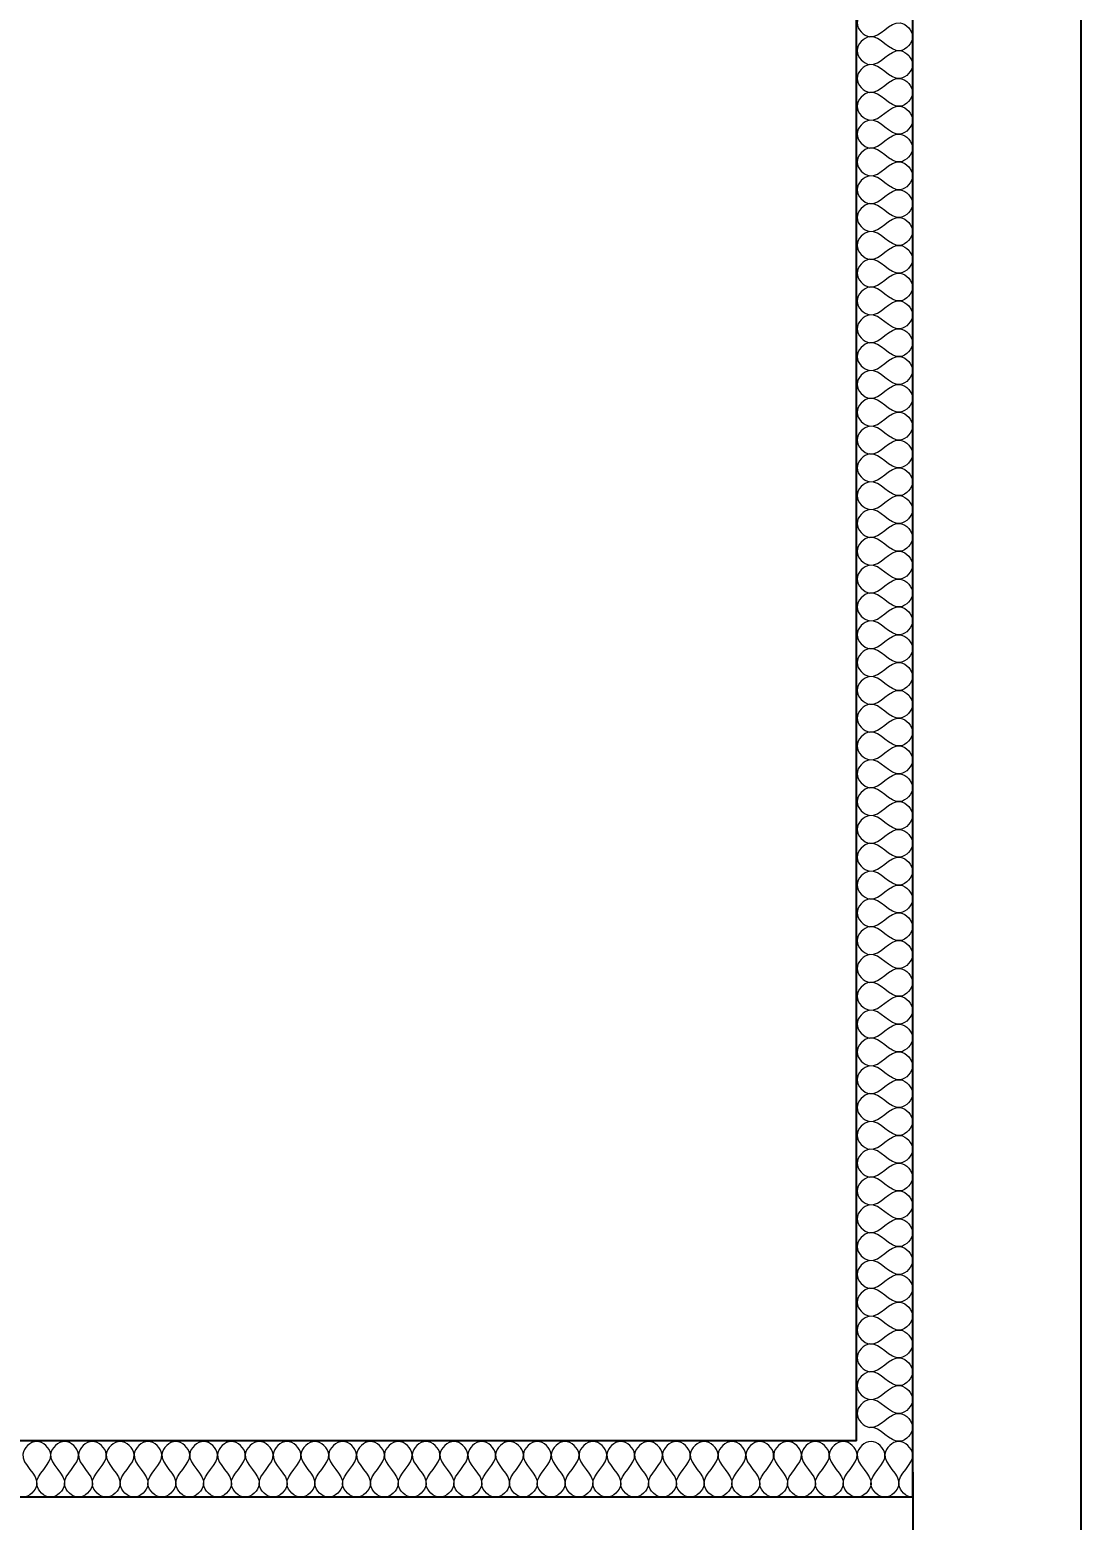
# Model space of a CAD drawing. Header units: metres. Extents: x 125 to 1179, y 511 to 749.
# Drawn here: x 714.66 to 735.69, y 530.74 to 560.55 of the extents above; entities that cross this region are included whole.
import ezdxf

# ---------------------------------------------------------------- set-up
doc = ezdxf.new("R2010")
doc.units = ezdxf.units.M
doc.layers.add('Text18', color=8, linetype='Continuous', lineweight=18)
doc.styles.get("Standard").update_dxf_attribs({"font": 'arial.ttf'})
doc.dimstyles.new('ISO-25', dxfattribs={"dimtxt": 2.5, "dimasz": 2.5, "dimexe": 1.25, "dimexo": 0.625, "dimtad": 1, "dimtxsty": 'Standard', "dimcen": 2.5, "dimadec": 0, "dimazin": 0, "dimtfac": 1, "dimtmove": 0, "dimatfit": 3, "dimfxl": 1, "dimarcsym": 0})

# ---------------------------------------------------------------- blocks, each defined once
blk = doc.blocks.new('*D8')
at = {"color": 0, "lineweight": -2, "transparency": 16777216}
for p, q in [((732.321, 531.699), (732.321, 514.439)), ((531.759, 530.575), (531.759, 514.439)), ((729.821, 515.689), (534.259, 515.689))]:
    blk.add_line(p, q, dxfattribs=at)
at = {"color": 0, "transparency": 16777216}
for points in [[(534.259, 516.105), (534.259, 515.272), (531.759, 515.689)], [(729.821, 516.105), (729.821, 515.272), (732.321, 515.689)]]:
    blk.add_solid(points, dxfattribs=at)
at = {"layer": 'Defpoints', "color": 0, "transparency": 16777216}
for p in [(732.321, 532.324), (531.759, 531.2), (531.759, 515.689)]:
    blk.add_point(p, dxfattribs=at)
at = {"color": 0, "transparency": 16777216, "insert": (632.04, 519.314), "char_height": 2.5, "attachment_point": 5}
blk.add_mtext('{\\fISOCPEUR|b0|i0|c0|p34;\\H2x;20,05m}', dxfattribs=at)

msp = doc.modelspace()

# ---------------------------------------------------------------- linework, layer by layer
for p, q in [((735.692, 527.829), (735.692, 699.329)), ((732.321, 531.2), (732.321, 696.369)), ((731.197, 532.324), (731.197, 604.796)), ((731.197, 532.324), (532.321, 532.324)), ((732.321, 531.2), (510.855, 531.2))]:
    msp.add_line(p, q)
at = {"layer": 'Text18', "color": 0, "ltscale": 0.5}
for points, knots in [([(731.459, 560.968), (731.339, 560.951), (731.078, 560.69), (731.573, 560.193), (731.957, 560.913), (732.32, 560.536), (732.321, 560.412)], [2.217326, 2.217326, 2.217326, 2.217326, 2.553667, 2.890008, 3.49416, 3.830501, 3.830501, 3.830501, 3.830501]), ([(731.459, 560.412), (731.339, 560.395), (731.078, 560.134), (731.573, 559.636), (731.957, 560.357), (732.32, 559.98), (732.321, 559.855)], [2.217326, 2.217326, 2.217326, 2.217326, 2.553667, 2.890008, 3.49416, 3.830501, 3.830501, 3.830501, 3.830501]), ([(732.321, 560.412), (732.319, 560.281), (731.957, 559.915), (731.674, 560.442), (731.459, 560.412)], [1.2768335, 1.2768335, 1.2768335, 1.2768335, 1.6131741, 2.2173264, 2.2173264, 2.2173264, 2.2173264]), ([(732.321, 559.855), (732.319, 559.725), (731.957, 559.359), (731.674, 559.885), (731.459, 559.855)], [1.2768335, 1.2768335, 1.2768335, 1.2768335, 1.6131741, 2.2173264, 2.2173264, 2.2173264, 2.2173264]), ([(731.459, 559.855), (731.339, 559.839), (731.078, 559.577), (731.573, 559.08), (731.957, 559.801), (732.32, 559.424), (732.321, 559.299)], [2.217326, 2.217326, 2.217326, 2.217326, 2.553667, 2.890008, 3.49416, 3.830501, 3.830501, 3.830501, 3.830501]), ([(731.459, 559.299), (731.339, 559.282), (731.078, 559.021), (731.573, 558.524), (731.957, 559.244), (732.32, 558.867), (732.321, 558.743)], [2.217326, 2.217326, 2.217326, 2.217326, 2.553667, 2.890008, 3.49416, 3.830501, 3.830501, 3.830501, 3.830501]), ([(732.321, 559.299), (732.319, 559.168), (731.957, 558.803), (731.674, 559.329), (731.459, 559.299)], [1.2768335, 1.2768335, 1.2768335, 1.2768335, 1.6131741, 2.2173264, 2.2173264, 2.2173264, 2.2173264]), ([(731.459, 558.743), (731.339, 558.726), (731.078, 558.465), (731.573, 557.967), (731.957, 558.688), (732.32, 558.311), (732.321, 558.186)], [2.217326, 2.217326, 2.217326, 2.217326, 2.553667, 2.890008, 3.49416, 3.830501, 3.830501, 3.830501, 3.830501]), ([(732.321, 558.743), (732.319, 558.612), (731.957, 558.246), (731.674, 558.773), (731.459, 558.743)], [1.2768335, 1.2768335, 1.2768335, 1.2768335, 1.6131741, 2.2173264, 2.2173264, 2.2173264, 2.2173264]), ([(731.459, 558.186), (731.339, 558.17), (731.078, 557.908), (731.573, 557.411), (731.957, 558.132), (732.32, 557.755), (732.321, 557.63)], [2.217326, 2.217326, 2.217326, 2.217326, 2.553667, 2.890008, 3.49416, 3.830501, 3.830501, 3.830501, 3.830501]), ([(732.321, 558.186), (732.319, 558.056), (731.957, 557.69), (731.674, 558.216), (731.459, 558.186)], [1.2768335, 1.2768335, 1.2768335, 1.2768335, 1.6131741, 2.2173264, 2.2173264, 2.2173264, 2.2173264]), ([(731.459, 557.63), (731.339, 557.613), (731.078, 557.352), (731.573, 556.855), (731.957, 557.575), (732.32, 557.198), (732.321, 557.074)], [2.217326, 2.217326, 2.217326, 2.217326, 2.553667, 2.890008, 3.49416, 3.830501, 3.830501, 3.830501, 3.830501]), ([(732.321, 557.63), (732.319, 557.499), (731.957, 557.134), (731.674, 557.66), (731.459, 557.63)], [1.2768335, 1.2768335, 1.2768335, 1.2768335, 1.6131741, 2.2173264, 2.2173264, 2.2173264, 2.2173264]), ([(731.459, 557.074), (731.339, 557.057), (731.078, 556.796), (731.573, 556.298), (731.957, 557.019), (732.32, 556.642), (732.321, 556.517)], [2.217326, 2.217326, 2.217326, 2.217326, 2.553667, 2.890008, 3.49416, 3.830501, 3.830501, 3.830501, 3.830501]), ([(732.321, 557.074), (732.319, 556.943), (731.957, 556.577), (731.674, 557.104), (731.459, 557.074)], [1.2768335, 1.2768335, 1.2768335, 1.2768335, 1.6131741, 2.2173264, 2.2173264, 2.2173264, 2.2173264]), ([(731.459, 556.517), (731.339, 556.501), (731.078, 556.239), (731.573, 555.742), (731.957, 556.463), (732.32, 556.086), (732.321, 555.961)], [2.217326, 2.217326, 2.217326, 2.217326, 2.553667, 2.890008, 3.49416, 3.830501, 3.830501, 3.830501, 3.830501]), ([(732.321, 556.517), (732.319, 556.387), (731.957, 556.021), (731.674, 556.547), (731.459, 556.517)], [1.2768335, 1.2768335, 1.2768335, 1.2768335, 1.6131741, 2.2173264, 2.2173264, 2.2173264, 2.2173264]), ([(732.321, 555.961), (732.319, 555.83), (731.957, 555.465), (731.674, 555.991), (731.459, 555.961)], [1.2768335, 1.2768335, 1.2768335, 1.2768335, 1.6131741, 2.2173264, 2.2173264, 2.2173264, 2.2173264]), ([(731.459, 555.961), (731.339, 555.944), (731.078, 555.683), (731.573, 555.186), (731.957, 555.906), (732.32, 555.529), (732.321, 555.405)], [2.217326, 2.217326, 2.217326, 2.217326, 2.553667, 2.890008, 3.49416, 3.830501, 3.830501, 3.830501, 3.830501]), ([(731.459, 555.405), (731.339, 555.388), (731.078, 555.127), (731.573, 554.629), (731.957, 555.35), (732.32, 554.973), (732.321, 554.848)], [2.217326, 2.217326, 2.217326, 2.217326, 2.553667, 2.890008, 3.49416, 3.830501, 3.830501, 3.830501, 3.830501]), ([(732.321, 555.405), (732.319, 555.274), (731.957, 554.908), (731.674, 555.435), (731.459, 555.405)], [1.2768335, 1.2768335, 1.2768335, 1.2768335, 1.6131741, 2.2173264, 2.2173264, 2.2173264, 2.2173264]), ([(731.459, 554.848), (731.339, 554.832), (731.078, 554.57), (731.573, 554.073), (731.957, 554.794), (732.32, 554.417), (732.321, 554.292)], [2.217326, 2.217326, 2.217326, 2.217326, 2.553667, 2.890008, 3.49416, 3.830501, 3.830501, 3.830501, 3.830501]), ([(732.321, 554.848), (732.319, 554.718), (731.957, 554.352), (731.674, 554.878), (731.459, 554.848)], [1.2768335, 1.2768335, 1.2768335, 1.2768335, 1.6131741, 2.2173264, 2.2173264, 2.2173264, 2.2173264]), ([(731.459, 554.292), (731.339, 554.275), (731.078, 554.014), (731.573, 553.517), (731.957, 554.237), (732.32, 553.86), (732.321, 553.736)], [2.217326, 2.217326, 2.217326, 2.217326, 2.553667, 2.890008, 3.49416, 3.830501, 3.830501, 3.830501, 3.830501]), ([(732.321, 554.292), (732.319, 554.161), (731.957, 553.796), (731.674, 554.322), (731.459, 554.292)], [1.2768335, 1.2768335, 1.2768335, 1.2768335, 1.6131741, 2.2173264, 2.2173264, 2.2173264, 2.2173264]), ([(731.459, 553.736), (731.339, 553.719), (731.078, 553.458), (731.573, 552.96), (731.957, 553.681), (732.32, 553.304), (732.321, 553.179)], [2.217326, 2.217326, 2.217326, 2.217326, 2.553667, 2.890008, 3.49416, 3.830501, 3.830501, 3.830501, 3.830501]), ([(732.321, 553.736), (732.319, 553.605), (731.957, 553.239), (731.674, 553.766), (731.459, 553.736)], [1.2768335, 1.2768335, 1.2768335, 1.2768335, 1.6131741, 2.2173264, 2.2173264, 2.2173264, 2.2173264]), ([(731.459, 553.179), (731.339, 553.163), (731.078, 552.901), (731.573, 552.404), (731.957, 553.125), (732.32, 552.748), (732.321, 552.623)], [2.217326, 2.217326, 2.217326, 2.217326, 2.553667, 2.890008, 3.49416, 3.830501, 3.830501, 3.830501, 3.830501]), ([(732.321, 553.179), (732.319, 553.049), (731.957, 552.683), (731.674, 553.209), (731.459, 553.179)], [1.2768335, 1.2768335, 1.2768335, 1.2768335, 1.6131741, 2.2173264, 2.2173264, 2.2173264, 2.2173264]), ([(731.459, 552.623), (731.339, 552.606), (731.078, 552.345), (731.573, 551.848), (731.957, 552.568), (732.32, 552.191), (732.321, 552.067)], [2.217326, 2.217326, 2.217326, 2.217326, 2.553667, 2.890008, 3.49416, 3.830501, 3.830501, 3.830501, 3.830501]), ([(732.321, 552.623), (732.319, 552.492), (731.957, 552.127), (731.674, 552.653), (731.459, 552.623)], [1.2768335, 1.2768335, 1.2768335, 1.2768335, 1.6131741, 2.2173264, 2.2173264, 2.2173264, 2.2173264]), ([(731.459, 552.067), (731.339, 552.05), (731.078, 551.789), (731.573, 551.291), (731.957, 552.012), (732.32, 551.635), (732.321, 551.51)], [2.217326, 2.217326, 2.217326, 2.217326, 2.553667, 2.890008, 3.49416, 3.830501, 3.830501, 3.830501, 3.830501]), ([(732.321, 552.067), (732.319, 551.936), (731.957, 551.57), (731.674, 552.097), (731.459, 552.067)], [1.2768335, 1.2768335, 1.2768335, 1.2768335, 1.6131741, 2.2173264, 2.2173264, 2.2173264, 2.2173264]), ([(732.321, 551.51), (732.319, 551.38), (731.957, 551.014), (731.674, 551.54), (731.459, 551.51)], [1.2768335, 1.2768335, 1.2768335, 1.2768335, 1.6131741, 2.2173264, 2.2173264, 2.2173264, 2.2173264]), ([(731.459, 551.51), (731.339, 551.494), (731.078, 551.233), (731.573, 550.735), (731.957, 551.456), (732.32, 551.079), (732.321, 550.954)], [2.217326, 2.217326, 2.217326, 2.217326, 2.553667, 2.890008, 3.49416, 3.830501, 3.830501, 3.830501, 3.830501]), ([(731.459, 550.954), (731.339, 550.938), (731.078, 550.676), (731.573, 550.179), (731.957, 550.899), (732.32, 550.523), (732.321, 550.398)], [2.217326, 2.217326, 2.217326, 2.217326, 2.553667, 2.890008, 3.49416, 3.830501, 3.830501, 3.830501, 3.830501]), ([(732.321, 550.954), (732.319, 550.823), (731.957, 550.458), (731.674, 550.984), (731.459, 550.954)], [1.2768335, 1.2768335, 1.2768335, 1.2768335, 1.6131741, 2.2173264, 2.2173264, 2.2173264, 2.2173264]), ([(731.459, 550.398), (731.339, 550.381), (731.078, 550.12), (731.573, 549.622), (731.957, 550.343), (732.32, 549.966), (732.321, 549.842)], [2.217326, 2.217326, 2.217326, 2.217326, 2.553667, 2.890008, 3.49416, 3.830501, 3.830501, 3.830501, 3.830501]), ([(732.321, 550.398), (732.319, 550.267), (731.957, 549.902), (731.674, 550.428), (731.459, 550.398)], [1.2768335, 1.2768335, 1.2768335, 1.2768335, 1.6131741, 2.2173264, 2.2173264, 2.2173264, 2.2173264]), ([(731.459, 549.842), (731.339, 549.825), (731.078, 549.564), (731.573, 549.066), (731.957, 549.787), (732.32, 549.41), (732.321, 549.285)], [2.217326, 2.217326, 2.217326, 2.217326, 2.553667, 2.890008, 3.49416, 3.830501, 3.830501, 3.830501, 3.830501]), ([(732.321, 549.842), (732.319, 549.711), (731.957, 549.345), (731.674, 549.871), (731.459, 549.842)], [1.2768335, 1.2768335, 1.2768335, 1.2768335, 1.6131741, 2.2173264, 2.2173264, 2.2173264, 2.2173264]), ([(731.459, 549.285), (731.339, 549.269), (731.078, 549.007), (731.573, 548.51), (731.957, 549.23), (732.32, 548.854), (732.321, 548.729)], [2.217326, 2.217326, 2.217326, 2.217326, 2.553667, 2.890008, 3.49416, 3.830501, 3.830501, 3.830501, 3.830501]), ([(732.321, 549.285), (732.319, 549.154), (731.957, 548.789), (731.674, 549.315), (731.459, 549.285)], [1.2768335, 1.2768335, 1.2768335, 1.2768335, 1.6131741, 2.2173264, 2.2173264, 2.2173264, 2.2173264]), ([(731.459, 548.729), (731.339, 548.712), (731.078, 548.451), (731.573, 547.953), (731.957, 548.674), (732.32, 548.297), (732.321, 548.173)], [2.217326, 2.217326, 2.217326, 2.217326, 2.553667, 2.890008, 3.49416, 3.830501, 3.830501, 3.830501, 3.830501]), ([(732.321, 548.729), (732.319, 548.598), (731.957, 548.233), (731.674, 548.759), (731.459, 548.729)], [1.2768335, 1.2768335, 1.2768335, 1.2768335, 1.6131741, 2.2173264, 2.2173264, 2.2173264, 2.2173264]), ([(731.459, 548.173), (731.339, 548.156), (731.078, 547.895), (731.573, 547.397), (731.957, 548.118), (732.32, 547.741), (732.321, 547.616)], [2.217326, 2.217326, 2.217326, 2.217326, 2.553667, 2.890008, 3.49416, 3.830501, 3.830501, 3.830501, 3.830501]), ([(732.321, 548.173), (732.319, 548.042), (731.957, 547.676), (731.674, 548.202), (731.459, 548.173)], [1.2768335, 1.2768335, 1.2768335, 1.2768335, 1.6131741, 2.2173264, 2.2173264, 2.2173264, 2.2173264]), ([(732.321, 547.616), (732.319, 547.485), (731.957, 547.12), (731.674, 547.646), (731.459, 547.616)], [1.2768335, 1.2768335, 1.2768335, 1.2768335, 1.6131741, 2.2173264, 2.2173264, 2.2173264, 2.2173264]), ([(731.459, 547.616), (731.339, 547.6), (731.078, 547.338), (731.573, 546.841), (731.957, 547.561), (732.32, 547.185), (732.321, 547.06)], [2.217326, 2.217326, 2.217326, 2.217326, 2.553667, 2.890008, 3.49416, 3.830501, 3.830501, 3.830501, 3.830501]), ([(731.459, 547.06), (731.339, 547.043), (731.078, 546.782), (731.573, 546.284), (731.957, 547.005), (732.32, 546.628), (732.321, 546.504)], [2.217326, 2.217326, 2.217326, 2.217326, 2.553667, 2.890008, 3.49416, 3.830501, 3.830501, 3.830501, 3.830501]), ([(732.321, 547.06), (732.319, 546.929), (731.957, 546.564), (731.674, 547.09), (731.459, 547.06)], [1.2768335, 1.2768335, 1.2768335, 1.2768335, 1.6131741, 2.2173264, 2.2173264, 2.2173264, 2.2173264]), ([(731.459, 546.504), (731.339, 546.487), (731.078, 546.226), (731.573, 545.728), (731.957, 546.449), (732.32, 546.072), (732.321, 545.947)], [2.217326, 2.217326, 2.217326, 2.217326, 2.553667, 2.890008, 3.49416, 3.830501, 3.830501, 3.830501, 3.830501]), ([(732.321, 546.504), (732.319, 546.373), (731.957, 546.007), (731.674, 546.533), (731.459, 546.504)], [1.2768335, 1.2768335, 1.2768335, 1.2768335, 1.6131741, 2.2173264, 2.2173264, 2.2173264, 2.2173264]), ([(731.459, 545.947), (731.339, 545.931), (731.078, 545.669), (731.573, 545.172), (731.957, 545.893), (732.32, 545.516), (732.321, 545.391)], [2.217326, 2.217326, 2.217326, 2.217326, 2.553667, 2.890008, 3.49416, 3.830501, 3.830501, 3.830501, 3.830501]), ([(732.321, 545.947), (732.319, 545.817), (731.957, 545.451), (731.674, 545.977), (731.459, 545.947)], [1.2768335, 1.2768335, 1.2768335, 1.2768335, 1.6131741, 2.2173264, 2.2173264, 2.2173264, 2.2173264]), ([(731.459, 545.391), (731.339, 545.374), (731.078, 545.113), (731.573, 544.616), (731.957, 545.336), (732.32, 544.959), (732.321, 544.835)], [2.217326, 2.217326, 2.217326, 2.217326, 2.553667, 2.890008, 3.49416, 3.830501, 3.830501, 3.830501, 3.830501]), ([(732.321, 545.391), (732.319, 545.26), (731.957, 544.895), (731.674, 545.421), (731.459, 545.391)], [1.2768335, 1.2768335, 1.2768335, 1.2768335, 1.6131741, 2.2173264, 2.2173264, 2.2173264, 2.2173264]), ([(731.459, 544.835), (731.339, 544.818), (731.078, 544.557), (731.573, 544.059), (731.957, 544.78), (732.32, 544.403), (732.321, 544.278)], [2.217326, 2.217326, 2.217326, 2.217326, 2.553667, 2.890008, 3.49416, 3.830501, 3.830501, 3.830501, 3.830501]), ([(732.321, 544.835), (732.319, 544.704), (731.957, 544.338), (731.674, 544.865), (731.459, 544.835)], [1.2768335, 1.2768335, 1.2768335, 1.2768335, 1.6131741, 2.2173264, 2.2173264, 2.2173264, 2.2173264]), ([(731.459, 544.278), (731.339, 544.262), (731.078, 544), (731.573, 543.503), (731.957, 544.224), (732.32, 543.847), (732.321, 543.722)], [2.217326, 2.217326, 2.217326, 2.217326, 2.553667, 2.890008, 3.49416, 3.830501, 3.830501, 3.830501, 3.830501]), ([(732.321, 544.278), (732.319, 544.148), (731.957, 543.782), (731.674, 544.308), (731.459, 544.278)], [1.2768335, 1.2768335, 1.2768335, 1.2768335, 1.6131741, 2.2173264, 2.2173264, 2.2173264, 2.2173264]), ([(731.459, 543.722), (731.339, 543.705), (731.078, 543.444), (731.573, 542.947), (731.957, 543.667), (732.32, 543.29), (732.321, 543.166)], [2.217326, 2.217326, 2.217326, 2.217326, 2.553667, 2.890008, 3.49416, 3.830501, 3.830501, 3.830501, 3.830501]), ([(732.321, 543.722), (732.319, 543.591), (731.957, 543.226), (731.674, 543.752), (731.459, 543.722)], [1.2768335, 1.2768335, 1.2768335, 1.2768335, 1.6131741, 2.2173264, 2.2173264, 2.2173264, 2.2173264]), ([(732.321, 543.166), (732.319, 543.035), (731.957, 542.669), (731.674, 543.196), (731.459, 543.166)], [1.2768335, 1.2768335, 1.2768335, 1.2768335, 1.6131741, 2.2173264, 2.2173264, 2.2173264, 2.2173264]), ([(731.459, 543.166), (731.339, 543.149), (731.078, 542.888), (731.573, 542.39), (731.957, 543.111), (732.32, 542.734), (732.321, 542.609)], [2.217326, 2.217326, 2.217326, 2.217326, 2.553667, 2.890008, 3.49416, 3.830501, 3.830501, 3.830501, 3.830501]), ([(731.459, 542.609), (731.339, 542.593), (731.078, 542.331), (731.573, 541.834), (731.957, 542.555), (732.32, 542.178), (732.321, 542.053)], [2.217326, 2.217326, 2.217326, 2.217326, 2.553667, 2.890008, 3.49416, 3.830501, 3.830501, 3.830501, 3.830501]), ([(732.321, 542.609), (732.319, 542.479), (731.957, 542.113), (731.674, 542.639), (731.459, 542.609)], [1.2768335, 1.2768335, 1.2768335, 1.2768335, 1.6131741, 2.2173264, 2.2173264, 2.2173264, 2.2173264]), ([(731.459, 542.053), (731.339, 542.036), (731.078, 541.775), (731.573, 541.278), (731.957, 541.998), (732.32, 541.621), (732.321, 541.497)], [2.217326, 2.217326, 2.217326, 2.217326, 2.553667, 2.890008, 3.49416, 3.830501, 3.830501, 3.830501, 3.830501]), ([(732.321, 542.053), (732.319, 541.922), (731.957, 541.557), (731.674, 542.083), (731.459, 542.053)], [1.2768335, 1.2768335, 1.2768335, 1.2768335, 1.6131741, 2.2173264, 2.2173264, 2.2173264, 2.2173264]), ([(731.459, 541.497), (731.339, 541.48), (731.078, 541.219), (731.573, 540.721), (731.957, 541.442), (732.32, 541.065), (732.321, 540.94)], [2.217326, 2.217326, 2.217326, 2.217326, 2.553667, 2.890008, 3.49416, 3.830501, 3.830501, 3.830501, 3.830501]), ([(732.321, 541.497), (732.319, 541.366), (731.957, 541), (731.674, 541.527), (731.459, 541.497)], [1.2768335, 1.2768335, 1.2768335, 1.2768335, 1.6131741, 2.2173264, 2.2173264, 2.2173264, 2.2173264]), ([(731.459, 540.94), (731.339, 540.924), (731.078, 540.662), (731.573, 540.165), (731.957, 540.886), (732.32, 540.509), (732.321, 540.384)], [2.217326, 2.217326, 2.217326, 2.217326, 2.553667, 2.890008, 3.49416, 3.830501, 3.830501, 3.830501, 3.830501]), ([(732.321, 540.94), (732.319, 540.81), (731.957, 540.444), (731.674, 540.97), (731.459, 540.94)], [1.2768335, 1.2768335, 1.2768335, 1.2768335, 1.6131741, 2.2173264, 2.2173264, 2.2173264, 2.2173264]), ([(731.459, 540.384), (731.339, 540.367), (731.078, 540.106), (731.573, 539.609), (731.957, 540.329), (732.32, 539.952), (732.321, 539.828)], [2.217326, 2.217326, 2.217326, 2.217326, 2.553667, 2.890008, 3.49416, 3.830501, 3.830501, 3.830501, 3.830501]), ([(732.321, 540.384), (732.319, 540.253), (731.957, 539.888), (731.674, 540.414), (731.459, 540.384)], [1.2768335, 1.2768335, 1.2768335, 1.2768335, 1.6131741, 2.2173264, 2.2173264, 2.2173264, 2.2173264]), ([(731.459, 539.828), (731.339, 539.811), (731.078, 539.55), (731.573, 539.052), (731.957, 539.773), (732.32, 539.396), (732.321, 539.271)], [2.217326, 2.217326, 2.217326, 2.217326, 2.553667, 2.890008, 3.49416, 3.830501, 3.830501, 3.830501, 3.830501]), ([(732.321, 539.828), (732.319, 539.697), (731.957, 539.331), (731.674, 539.858), (731.459, 539.828)], [1.2768335, 1.2768335, 1.2768335, 1.2768335, 1.6131741, 2.2173264, 2.2173264, 2.2173264, 2.2173264]), ([(732.321, 539.271), (732.319, 539.141), (731.957, 538.775), (731.674, 539.301), (731.459, 539.271)], [1.2768335, 1.2768335, 1.2768335, 1.2768335, 1.6131741, 2.2173264, 2.2173264, 2.2173264, 2.2173264]), ([(731.459, 539.271), (731.339, 539.255), (731.078, 538.993), (731.573, 538.496), (731.957, 539.217), (732.32, 538.84), (732.321, 538.715)], [2.217326, 2.217326, 2.217326, 2.217326, 2.553667, 2.890008, 3.49416, 3.830501, 3.830501, 3.830501, 3.830501]), ([(731.459, 538.715), (731.339, 538.698), (731.078, 538.437), (731.573, 537.94), (731.957, 538.66), (732.32, 538.283), (732.321, 538.159)], [2.217326, 2.217326, 2.217326, 2.217326, 2.553667, 2.890008, 3.49416, 3.830501, 3.830501, 3.830501, 3.830501]), ([(732.321, 538.715), (732.319, 538.584), (731.957, 538.219), (731.674, 538.745), (731.459, 538.715)], [1.2768335, 1.2768335, 1.2768335, 1.2768335, 1.6131741, 2.2173264, 2.2173264, 2.2173264, 2.2173264]), ([(731.459, 538.159), (731.339, 538.142), (731.078, 537.881), (731.573, 537.383), (731.957, 538.104), (732.32, 537.727), (732.321, 537.602)], [2.217326, 2.217326, 2.217326, 2.217326, 2.553667, 2.890008, 3.49416, 3.830501, 3.830501, 3.830501, 3.830501]), ([(732.321, 538.159), (732.319, 538.028), (731.957, 537.662), (731.674, 538.189), (731.459, 538.159)], [1.2768335, 1.2768335, 1.2768335, 1.2768335, 1.6131741, 2.2173264, 2.2173264, 2.2173264, 2.2173264]), ([(731.459, 537.602), (731.339, 537.586), (731.078, 537.324), (731.573, 536.827), (731.957, 537.548), (732.32, 537.171), (732.321, 537.046)], [2.217326, 2.217326, 2.217326, 2.217326, 2.553667, 2.890008, 3.49416, 3.830501, 3.830501, 3.830501, 3.830501]), ([(732.321, 537.602), (732.319, 537.472), (731.957, 537.106), (731.674, 537.632), (731.459, 537.602)], [1.2768335, 1.2768335, 1.2768335, 1.2768335, 1.6131741, 2.2173264, 2.2173264, 2.2173264, 2.2173264]), ([(731.459, 537.046), (731.339, 537.029), (731.078, 536.768), (731.573, 536.271), (731.957, 536.991), (732.32, 536.614), (732.321, 536.49)], [2.217326, 2.217326, 2.217326, 2.217326, 2.553667, 2.890008, 3.49416, 3.830501, 3.830501, 3.830501, 3.830501]), ([(732.321, 537.046), (732.319, 536.915), (731.957, 536.55), (731.674, 537.076), (731.459, 537.046)], [1.2768335, 1.2768335, 1.2768335, 1.2768335, 1.6131741, 2.2173264, 2.2173264, 2.2173264, 2.2173264]), ([(731.459, 536.49), (731.339, 536.473), (731.078, 536.212), (731.573, 535.714), (731.957, 536.435), (732.32, 536.058), (732.321, 535.933)], [2.217326, 2.217326, 2.217326, 2.217326, 2.553667, 2.890008, 3.49416, 3.830501, 3.830501, 3.830501, 3.830501]), ([(732.321, 536.49), (732.319, 536.359), (731.957, 535.993), (731.674, 536.52), (731.459, 536.49)], [1.2768335, 1.2768335, 1.2768335, 1.2768335, 1.6131741, 2.2173264, 2.2173264, 2.2173264, 2.2173264]), ([(731.459, 535.933), (731.339, 535.917), (731.078, 535.655), (731.573, 535.158), (731.957, 535.879), (732.32, 535.502), (732.321, 535.377)], [2.217326, 2.217326, 2.217326, 2.217326, 2.553667, 2.890008, 3.49416, 3.830501, 3.830501, 3.830501, 3.830501]), ([(732.321, 535.933), (732.319, 535.803), (731.957, 535.437), (731.674, 535.963), (731.459, 535.933)], [1.2768335, 1.2768335, 1.2768335, 1.2768335, 1.6131741, 2.2173264, 2.2173264, 2.2173264, 2.2173264]), ([(731.459, 535.377), (731.339, 535.36), (731.078, 535.099), (731.573, 534.602), (731.957, 535.322), (732.32, 534.945), (732.321, 534.821)], [2.217326, 2.217326, 2.217326, 2.217326, 2.553667, 2.890008, 3.49416, 3.830501, 3.830501, 3.830501, 3.830501]), ([(732.321, 535.377), (732.319, 535.246), (731.957, 534.881), (731.674, 535.407), (731.459, 535.377)], [1.2768335, 1.2768335, 1.2768335, 1.2768335, 1.6131741, 2.2173264, 2.2173264, 2.2173264, 2.2173264]), ([(732.321, 534.821), (732.319, 534.69), (731.957, 534.324), (731.674, 534.851), (731.459, 534.821)], [1.2768335, 1.2768335, 1.2768335, 1.2768335, 1.6131741, 2.2173264, 2.2173264, 2.2173264, 2.2173264]), ([(731.459, 534.821), (731.339, 534.804), (731.078, 534.543), (731.573, 534.045), (731.957, 534.766), (732.32, 534.389), (732.321, 534.264)], [2.217326, 2.217326, 2.217326, 2.217326, 2.553667, 2.890008, 3.49416, 3.830501, 3.830501, 3.830501, 3.830501]), ([(731.459, 534.264), (731.339, 534.248), (731.078, 533.986), (731.573, 533.489), (731.957, 534.21), (732.32, 533.833), (732.321, 533.708)], [2.217326, 2.217326, 2.217326, 2.217326, 2.553667, 2.890008, 3.49416, 3.830501, 3.830501, 3.830501, 3.830501]), ([(732.321, 534.264), (732.319, 534.134), (731.957, 533.768), (731.674, 534.294), (731.459, 534.264)], [1.2768335, 1.2768335, 1.2768335, 1.2768335, 1.6131741, 2.2173264, 2.2173264, 2.2173264, 2.2173264]), ([(731.459, 533.708), (731.339, 533.692), (731.078, 533.43), (731.573, 532.933), (731.957, 533.653), (732.32, 533.277), (732.321, 533.152)], [2.217326, 2.217326, 2.217326, 2.217326, 2.553667, 2.890008, 3.49416, 3.830501, 3.830501, 3.830501, 3.830501]), ([(732.321, 533.708), (732.319, 533.577), (731.957, 533.212), (731.674, 533.738), (731.459, 533.708)], [1.2768335, 1.2768335, 1.2768335, 1.2768335, 1.6131741, 2.2173264, 2.2173264, 2.2173264, 2.2173264]), ([(731.459, 533.152), (731.339, 533.135), (731.078, 532.874), (731.573, 532.376), (731.957, 533.097), (732.32, 532.72), (732.321, 532.596)], [2.217326, 2.217326, 2.217326, 2.217326, 2.553667, 2.890008, 3.49416, 3.830501, 3.830501, 3.830501, 3.830501]), ([(732.321, 533.152), (732.319, 533.021), (731.957, 532.656), (731.674, 533.182), (731.459, 533.152)], [1.2768335, 1.2768335, 1.2768335, 1.2768335, 1.6131741, 2.2173264, 2.2173264, 2.2173264, 2.2173264]), ([(732.321, 532.596), (732.319, 532.465), (731.957, 532.099), (731.674, 532.625), (731.459, 532.596)], [1.2768335, 1.2768335, 1.2768335, 1.2768335, 1.6131741, 2.2173264, 2.2173264, 2.2173264, 2.2173264]), ([(715.075, 532.062), (715.058, 532.182), (714.797, 532.443), (714.299, 531.948), (715.02, 531.564), (714.643, 531.201), (714.519, 531.2)], [2.217326, 2.217326, 2.217326, 2.217326, 2.553667, 2.890008, 3.49416, 3.830501, 3.830501, 3.830501, 3.830501]), ([(715.631, 532.062), (715.615, 532.182), (715.353, 532.443), (714.856, 531.948), (715.576, 531.564), (715.2, 531.201), (715.075, 531.2)], [2.217326, 2.217326, 2.217326, 2.217326, 2.553667, 2.890008, 3.49416, 3.830501, 3.830501, 3.830501, 3.830501]), ([(716.187, 532.062), (716.171, 532.182), (715.91, 532.443), (715.412, 531.948), (716.133, 531.564), (715.756, 531.201), (715.631, 531.2)], [2.217326, 2.217326, 2.217326, 2.217326, 2.553667, 2.890008, 3.49416, 3.830501, 3.830501, 3.830501, 3.830501]), ([(716.744, 532.062), (716.727, 532.182), (716.466, 532.443), (715.968, 531.948), (716.689, 531.564), (716.312, 531.201), (716.187, 531.2)], [2.217326, 2.217326, 2.217326, 2.217326, 2.553667, 2.890008, 3.49416, 3.830501, 3.830501, 3.830501, 3.830501]), ([(717.3, 532.062), (717.283, 532.182), (717.022, 532.443), (716.525, 531.948), (717.245, 531.564), (716.868, 531.201), (716.744, 531.2)], [2.217326, 2.217326, 2.217326, 2.217326, 2.553667, 2.890008, 3.49416, 3.830501, 3.830501, 3.830501, 3.830501]), ([(717.856, 532.062), (717.84, 532.182), (717.578, 532.443), (717.081, 531.948), (717.802, 531.564), (717.425, 531.201), (717.3, 531.2)], [2.217326, 2.217326, 2.217326, 2.217326, 2.553667, 2.890008, 3.49416, 3.830501, 3.830501, 3.830501, 3.830501]), ([(718.413, 532.062), (718.396, 532.182), (718.135, 532.443), (717.637, 531.948), (718.358, 531.564), (717.981, 531.201), (717.856, 531.2)], [2.217326, 2.217326, 2.217326, 2.217326, 2.553667, 2.890008, 3.49416, 3.830501, 3.830501, 3.830501, 3.830501]), ([(718.969, 532.062), (718.952, 532.182), (718.691, 532.443), (718.194, 531.948), (718.914, 531.564), (718.537, 531.201), (718.413, 531.2)], [2.217326, 2.217326, 2.217326, 2.217326, 2.553667, 2.890008, 3.49416, 3.830501, 3.830501, 3.830501, 3.830501]), ([(719.525, 532.062), (719.509, 532.182), (719.247, 532.443), (718.75, 531.948), (719.471, 531.564), (719.094, 531.201), (718.969, 531.2)], [2.217326, 2.217326, 2.217326, 2.217326, 2.553667, 2.890008, 3.49416, 3.830501, 3.830501, 3.830501, 3.830501]), ([(720.082, 532.062), (720.065, 532.182), (719.804, 532.443), (719.306, 531.948), (720.027, 531.564), (719.65, 531.201), (719.525, 531.2)], [2.217326, 2.217326, 2.217326, 2.217326, 2.553667, 2.890008, 3.49416, 3.830501, 3.830501, 3.830501, 3.830501]), ([(720.638, 532.062), (720.621, 532.182), (720.36, 532.443), (719.863, 531.948), (720.583, 531.564), (720.206, 531.201), (720.082, 531.2)], [2.217326, 2.217326, 2.217326, 2.217326, 2.553667, 2.890008, 3.49416, 3.830501, 3.830501, 3.830501, 3.830501]), ([(721.194, 532.062), (721.178, 532.182), (720.916, 532.443), (720.419, 531.948), (721.14, 531.564), (720.763, 531.201), (720.638, 531.2)], [2.217326, 2.217326, 2.217326, 2.217326, 2.553667, 2.890008, 3.49416, 3.830501, 3.830501, 3.830501, 3.830501]), ([(721.751, 532.062), (721.734, 532.182), (721.473, 532.443), (720.975, 531.948), (721.696, 531.564), (721.319, 531.201), (721.194, 531.2)], [2.217326, 2.217326, 2.217326, 2.217326, 2.553667, 2.890008, 3.49416, 3.830501, 3.830501, 3.830501, 3.830501]), ([(722.307, 532.062), (722.29, 532.182), (722.029, 532.443), (721.532, 531.948), (722.252, 531.564), (721.875, 531.201), (721.751, 531.2)], [2.217326, 2.217326, 2.217326, 2.217326, 2.553667, 2.890008, 3.49416, 3.830501, 3.830501, 3.830501, 3.830501]), ([(722.863, 532.062), (722.847, 532.182), (722.585, 532.443), (722.088, 531.948), (722.809, 531.564), (722.432, 531.201), (722.307, 531.2)], [2.217326, 2.217326, 2.217326, 2.217326, 2.553667, 2.890008, 3.49416, 3.830501, 3.830501, 3.830501, 3.830501]), ([(723.42, 532.062), (723.403, 532.182), (723.142, 532.443), (722.644, 531.948), (723.365, 531.564), (722.988, 531.201), (722.863, 531.2)], [2.217326, 2.217326, 2.217326, 2.217326, 2.553667, 2.890008, 3.49416, 3.830501, 3.830501, 3.830501, 3.830501]), ([(723.976, 532.062), (723.959, 532.182), (723.698, 532.443), (723.201, 531.948), (723.921, 531.564), (723.544, 531.201), (723.42, 531.2)], [2.217326, 2.217326, 2.217326, 2.217326, 2.553667, 2.890008, 3.49416, 3.830501, 3.830501, 3.830501, 3.830501]), ([(724.532, 532.062), (724.516, 532.182), (724.254, 532.443), (723.757, 531.948), (724.478, 531.564), (724.101, 531.201), (723.976, 531.2)], [2.217326, 2.217326, 2.217326, 2.217326, 2.553667, 2.890008, 3.49416, 3.830501, 3.830501, 3.830501, 3.830501]), ([(725.089, 532.062), (725.072, 532.182), (724.811, 532.443), (724.313, 531.948), (725.034, 531.564), (724.657, 531.201), (724.532, 531.2)], [2.217326, 2.217326, 2.217326, 2.217326, 2.553667, 2.890008, 3.49416, 3.830501, 3.830501, 3.830501, 3.830501]), ([(725.645, 532.062), (725.628, 532.182), (725.367, 532.443), (724.87, 531.948), (725.59, 531.564), (725.213, 531.201), (725.089, 531.2)], [2.217326, 2.217326, 2.217326, 2.217326, 2.553667, 2.890008, 3.49416, 3.830501, 3.830501, 3.830501, 3.830501]), ([(726.201, 532.062), (726.185, 532.182), (725.923, 532.443), (725.426, 531.948), (726.147, 531.564), (725.77, 531.201), (725.645, 531.2)], [2.217326, 2.217326, 2.217326, 2.217326, 2.553667, 2.890008, 3.49416, 3.830501, 3.830501, 3.830501, 3.830501]), ([(726.758, 532.062), (726.741, 532.182), (726.48, 532.443), (725.982, 531.948), (726.703, 531.564), (726.326, 531.201), (726.201, 531.2)], [2.217326, 2.217326, 2.217326, 2.217326, 2.553667, 2.890008, 3.49416, 3.830501, 3.830501, 3.830501, 3.830501]), ([(727.314, 532.062), (727.297, 532.182), (727.036, 532.443), (726.539, 531.948), (727.259, 531.564), (726.882, 531.201), (726.758, 531.2)], [2.217326, 2.217326, 2.217326, 2.217326, 2.553667, 2.890008, 3.49416, 3.830501, 3.830501, 3.830501, 3.830501]), ([(727.87, 532.062), (727.854, 532.182), (727.592, 532.443), (727.095, 531.948), (727.816, 531.564), (727.439, 531.201), (727.314, 531.2)], [2.217326, 2.217326, 2.217326, 2.217326, 2.553667, 2.890008, 3.49416, 3.830501, 3.830501, 3.830501, 3.830501]), ([(728.427, 532.062), (728.41, 532.182), (728.149, 532.443), (727.651, 531.948), (728.372, 531.564), (727.995, 531.201), (727.87, 531.2)], [2.217326, 2.217326, 2.217326, 2.217326, 2.553667, 2.890008, 3.49416, 3.830501, 3.830501, 3.830501, 3.830501]), ([(728.983, 532.062), (728.966, 532.182), (728.705, 532.443), (728.208, 531.948), (728.928, 531.564), (728.551, 531.201), (728.427, 531.2)], [2.217326, 2.217326, 2.217326, 2.217326, 2.553667, 2.890008, 3.49416, 3.830501, 3.830501, 3.830501, 3.830501]), ([(729.539, 532.062), (729.523, 532.182), (729.261, 532.443), (728.764, 531.948), (729.484, 531.564), (729.108, 531.201), (728.983, 531.2)], [2.217326, 2.217326, 2.217326, 2.217326, 2.553667, 2.890008, 3.49416, 3.830501, 3.830501, 3.830501, 3.830501]), ([(730.096, 532.062), (730.079, 532.182), (729.818, 532.443), (729.32, 531.948), (730.041, 531.564), (729.664, 531.201), (729.539, 531.2)], [2.217326, 2.217326, 2.217326, 2.217326, 2.553667, 2.890008, 3.49416, 3.830501, 3.830501, 3.830501, 3.830501]), ([(730.652, 532.062), (730.635, 532.182), (730.374, 532.443), (729.876, 531.948), (730.597, 531.564), (730.22, 531.201), (730.096, 531.2)], [2.217326, 2.217326, 2.217326, 2.217326, 2.553667, 2.890008, 3.49416, 3.830501, 3.830501, 3.830501, 3.830501]), ([(731.208, 532.062), (731.192, 532.182), (730.93, 532.443), (730.433, 531.948), (731.153, 531.564), (730.777, 531.201), (730.652, 531.2)], [2.217326, 2.217326, 2.217326, 2.217326, 2.553667, 2.890008, 3.49416, 3.830501, 3.830501, 3.830501, 3.830501]), ([(731.765, 532.062), (731.748, 532.182), (731.487, 532.443), (730.989, 531.948), (731.71, 531.564), (731.333, 531.201), (731.208, 531.2)], [2.217326, 2.217326, 2.217326, 2.217326, 2.553667, 2.890008, 3.49416, 3.830501, 3.830501, 3.830501, 3.830501]), ([(732.321, 532.062), (732.304, 532.182), (732.043, 532.443), (731.545, 531.948), (732.266, 531.564), (731.889, 531.201), (731.765, 531.2)], [2.217326, 2.217326, 2.217326, 2.217326, 2.553667, 2.890008, 3.49416, 3.830501, 3.830501, 3.830501, 3.830501]), ([(715.075, 531.2), (714.944, 531.201), (714.579, 531.564), (715.105, 531.847), (715.075, 532.062)], [1.2768335, 1.2768335, 1.2768335, 1.2768335, 1.6131741, 2.2173264, 2.2173264, 2.2173264, 2.2173264]), ([(715.631, 531.2), (715.5, 531.201), (715.135, 531.564), (715.661, 531.847), (715.631, 532.062)], [1.2768335, 1.2768335, 1.2768335, 1.2768335, 1.6131741, 2.2173264, 2.2173264, 2.2173264, 2.2173264]), ([(716.187, 531.2), (716.057, 531.201), (715.691, 531.564), (716.217, 531.847), (716.187, 532.062)], [1.2768335, 1.2768335, 1.2768335, 1.2768335, 1.6131741, 2.2173264, 2.2173264, 2.2173264, 2.2173264]), ([(716.744, 531.2), (716.613, 531.201), (716.248, 531.564), (716.774, 531.847), (716.744, 532.062)], [1.2768335, 1.2768335, 1.2768335, 1.2768335, 1.6131741, 2.2173264, 2.2173264, 2.2173264, 2.2173264]), ([(717.3, 531.2), (717.169, 531.201), (716.804, 531.564), (717.33, 531.847), (717.3, 532.062)], [1.2768335, 1.2768335, 1.2768335, 1.2768335, 1.6131741, 2.2173264, 2.2173264, 2.2173264, 2.2173264]), ([(717.856, 531.2), (717.726, 531.201), (717.36, 531.564), (717.886, 531.847), (717.856, 532.062)], [1.2768335, 1.2768335, 1.2768335, 1.2768335, 1.6131741, 2.2173264, 2.2173264, 2.2173264, 2.2173264]), ([(718.413, 531.2), (718.282, 531.201), (717.916, 531.564), (718.443, 531.847), (718.413, 532.062)], [1.2768335, 1.2768335, 1.2768335, 1.2768335, 1.6131741, 2.2173264, 2.2173264, 2.2173264, 2.2173264]), ([(718.969, 531.2), (718.838, 531.201), (718.473, 531.564), (718.999, 531.847), (718.969, 532.062)], [1.2768335, 1.2768335, 1.2768335, 1.2768335, 1.6131741, 2.2173264, 2.2173264, 2.2173264, 2.2173264]), ([(719.525, 531.2), (719.395, 531.201), (719.029, 531.564), (719.555, 531.847), (719.525, 532.062)], [1.2768335, 1.2768335, 1.2768335, 1.2768335, 1.6131741, 2.2173264, 2.2173264, 2.2173264, 2.2173264]), ([(720.082, 531.2), (719.951, 531.201), (719.585, 531.564), (720.112, 531.847), (720.082, 532.062)], [1.2768335, 1.2768335, 1.2768335, 1.2768335, 1.6131741, 2.2173264, 2.2173264, 2.2173264, 2.2173264]), ([(720.638, 531.2), (720.507, 531.201), (720.142, 531.564), (720.668, 531.847), (720.638, 532.062)], [1.2768335, 1.2768335, 1.2768335, 1.2768335, 1.6131741, 2.2173264, 2.2173264, 2.2173264, 2.2173264]), ([(721.194, 531.2), (721.064, 531.201), (720.698, 531.564), (721.224, 531.847), (721.194, 532.062)], [1.2768335, 1.2768335, 1.2768335, 1.2768335, 1.6131741, 2.2173264, 2.2173264, 2.2173264, 2.2173264]), ([(721.751, 531.2), (721.62, 531.201), (721.254, 531.564), (721.781, 531.847), (721.751, 532.062)], [1.2768335, 1.2768335, 1.2768335, 1.2768335, 1.6131741, 2.2173264, 2.2173264, 2.2173264, 2.2173264]), ([(722.307, 531.2), (722.176, 531.201), (721.811, 531.564), (722.337, 531.847), (722.307, 532.062)], [1.2768335, 1.2768335, 1.2768335, 1.2768335, 1.6131741, 2.2173264, 2.2173264, 2.2173264, 2.2173264]), ([(722.863, 531.2), (722.733, 531.201), (722.367, 531.564), (722.893, 531.847), (722.863, 532.062)], [1.2768335, 1.2768335, 1.2768335, 1.2768335, 1.6131741, 2.2173264, 2.2173264, 2.2173264, 2.2173264]), ([(723.42, 531.2), (723.289, 531.201), (722.923, 531.564), (723.45, 531.847), (723.42, 532.062)], [1.2768335, 1.2768335, 1.2768335, 1.2768335, 1.6131741, 2.2173264, 2.2173264, 2.2173264, 2.2173264]), ([(723.976, 531.2), (723.845, 531.201), (723.48, 531.564), (724.006, 531.847), (723.976, 532.062)], [1.2768335, 1.2768335, 1.2768335, 1.2768335, 1.6131741, 2.2173264, 2.2173264, 2.2173264, 2.2173264]), ([(724.532, 531.2), (724.402, 531.201), (724.036, 531.564), (724.562, 531.847), (724.532, 532.062)], [1.2768335, 1.2768335, 1.2768335, 1.2768335, 1.6131741, 2.2173264, 2.2173264, 2.2173264, 2.2173264]), ([(725.089, 531.2), (724.958, 531.201), (724.592, 531.564), (725.119, 531.847), (725.089, 532.062)], [1.2768335, 1.2768335, 1.2768335, 1.2768335, 1.6131741, 2.2173264, 2.2173264, 2.2173264, 2.2173264]), ([(725.645, 531.2), (725.514, 531.201), (725.149, 531.564), (725.675, 531.847), (725.645, 532.062)], [1.2768335, 1.2768335, 1.2768335, 1.2768335, 1.6131741, 2.2173264, 2.2173264, 2.2173264, 2.2173264]), ([(726.201, 531.2), (726.071, 531.201), (725.705, 531.564), (726.231, 531.847), (726.201, 532.062)], [1.2768335, 1.2768335, 1.2768335, 1.2768335, 1.6131741, 2.2173264, 2.2173264, 2.2173264, 2.2173264]), ([(726.758, 531.2), (726.627, 531.201), (726.261, 531.564), (726.788, 531.847), (726.758, 532.062)], [1.2768335, 1.2768335, 1.2768335, 1.2768335, 1.6131741, 2.2173264, 2.2173264, 2.2173264, 2.2173264]), ([(727.314, 531.2), (727.183, 531.201), (726.818, 531.564), (727.344, 531.847), (727.314, 532.062)], [1.2768335, 1.2768335, 1.2768335, 1.2768335, 1.6131741, 2.2173264, 2.2173264, 2.2173264, 2.2173264]), ([(727.87, 531.2), (727.74, 531.201), (727.374, 531.564), (727.9, 531.847), (727.87, 532.062)], [1.2768335, 1.2768335, 1.2768335, 1.2768335, 1.6131741, 2.2173264, 2.2173264, 2.2173264, 2.2173264]), ([(728.427, 531.2), (728.296, 531.201), (727.93, 531.564), (728.456, 531.847), (728.427, 532.062)], [1.2768335, 1.2768335, 1.2768335, 1.2768335, 1.6131741, 2.2173264, 2.2173264, 2.2173264, 2.2173264]), ([(728.983, 531.2), (728.852, 531.201), (728.487, 531.564), (729.013, 531.847), (728.983, 532.062)], [1.2768335, 1.2768335, 1.2768335, 1.2768335, 1.6131741, 2.2173264, 2.2173264, 2.2173264, 2.2173264]), ([(729.539, 531.2), (729.408, 531.201), (729.043, 531.564), (729.569, 531.847), (729.539, 532.062)], [1.2768335, 1.2768335, 1.2768335, 1.2768335, 1.6131741, 2.2173264, 2.2173264, 2.2173264, 2.2173264]), ([(730.096, 531.2), (729.965, 531.201), (729.599, 531.564), (730.125, 531.847), (730.096, 532.062)], [1.2768335, 1.2768335, 1.2768335, 1.2768335, 1.6131741, 2.2173264, 2.2173264, 2.2173264, 2.2173264]), ([(730.652, 531.2), (730.521, 531.201), (730.156, 531.564), (730.682, 531.847), (730.652, 532.062)], [1.2768335, 1.2768335, 1.2768335, 1.2768335, 1.6131741, 2.2173264, 2.2173264, 2.2173264, 2.2173264]), ([(731.208, 531.2), (731.077, 531.201), (730.712, 531.564), (731.238, 531.847), (731.208, 532.062)], [1.2768335, 1.2768335, 1.2768335, 1.2768335, 1.6131741, 2.2173264, 2.2173264, 2.2173264, 2.2173264]), ([(731.765, 531.2), (731.634, 531.201), (731.268, 531.564), (731.794, 531.847), (731.765, 532.062)], [1.2768335, 1.2768335, 1.2768335, 1.2768335, 1.6131741, 2.2173264, 2.2173264, 2.2173264, 2.2173264]), ([(732.321, 531.2), (732.19, 531.201), (731.825, 531.564), (732.351, 531.847), (732.321, 532.062)], [1.2768335, 1.2768335, 1.2768335, 1.2768335, 1.6131741, 2.2173264, 2.2173264, 2.2173264, 2.2173264])]:
    msp.add_open_spline(points, degree=3, knots=knots, dxfattribs=at)

# ---------------------------------------------------------------- dimensions: what is measured, and where the dimension line sits
dim = msp.add_linear_dim(base=(531.759, 515.689), p1=(732.321, 532.324), p2=(531.759, 531.2), text='{\\fISOCPEUR|b0|i0|c0|p34;\\H2x;20,05m}', dimstyle='ISO-25')
dim.commit()
dim.dimension.update_dxf_attribs({"geometry": '*D8', "text_midpoint": (632.04, 519.314)})

doc.saveas('drawing.dxf')
